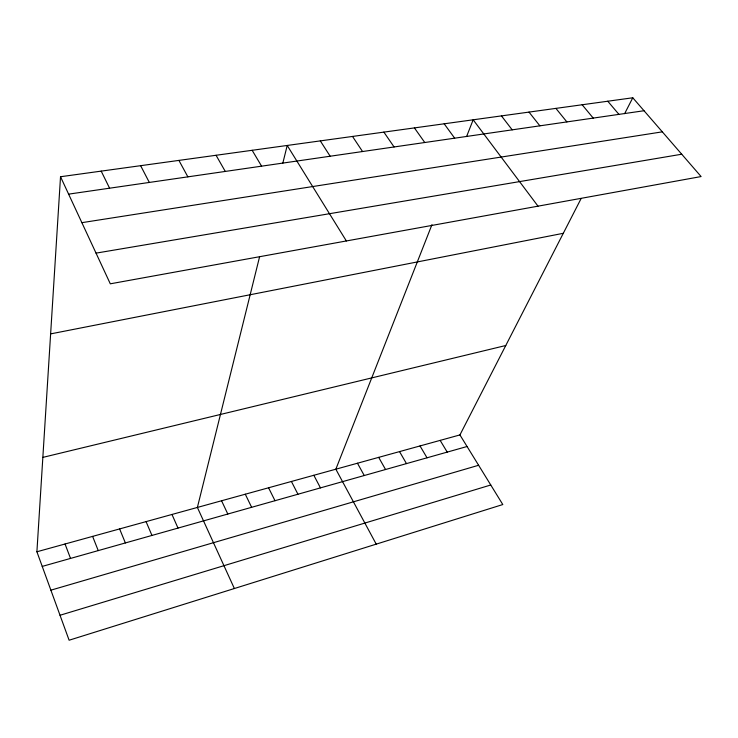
<?xml version="1.0" encoding="UTF-8"?>
<svg xmlns="http://www.w3.org/2000/svg" width="738" height="738" viewBox="0 0 738 738"><rect width="100%" height="100%" fill="white"/><g stroke="black" fill="none" stroke-linecap="round" stroke-linejoin="round"><path stroke-width="1.11" d="M581.101 198.577L459.931 434.922L502.799 504.543L69.114 640.224L36.9 551.775L60.525 176.733L632.78 97.776L701.1 176.557L110.303 283.816L60.525 176.733M259.536 256.972L197.387 507.44L234.37 588.527M282.811 163.199L287.211 145.46L346.362 240.957M431.951 224.684L335.845 469.202L376.223 544.146M466.582 136.558L473.169 119.796L538.011 206.17M624.643 113.652L632.78 97.776M60.027 615.261L490.761 484.995M50.885 590.169L478.611 465.272M42.232 566.406L467.062 446.508M36.9 551.775L459.931 434.922M42.85 457.385L505.77 345.513M50.627 333.89L563.297 233.3M96.041 253.134L681.727 154.224M81.881 222.664L662.327 131.844M68.616 194.14L644.016 110.737M607.771 101.226L618.924 114.372M582.153 104.759L593.223 118.098M555.908 108.385L566.876 121.918M529.008 112.093L539.875 125.829M501.443 115.894L512.19 129.842M444.175 123.799L454.673 138.181M414.415 127.905L424.774 142.517M383.88 132.12L394.074 146.963M352.515 136.447L362.552 151.53M320.31 140.893L330.163 156.225M440.152 440.383L447.219 452.108M252.147 150.294L261.593 166.17M420.023 445.946L427.025 457.809M399.535 451.601L406.472 463.602M216.059 155.275L225.274 171.428M378.686 457.366L385.55 469.516M357.46 463.224L364.249 475.521M178.9 160.404L187.867 176.852M313.834 475.281L320.458 487.883M140.635 165.681L149.325 182.443M291.409 481.471L297.94 494.239M268.567 487.781L275.006 500.715M101.189 171.124L109.593 188.199M245.293 494.211L251.63 507.31M221.566 500.761L227.811 514.026M171.982 514.46L177.996 528.085M146.069 521.618L151.954 535.437M119.611 528.925L125.377 542.937M92.61 536.388L98.237 550.594M65.045 543.998L70.525 558.417"/></g></svg>
